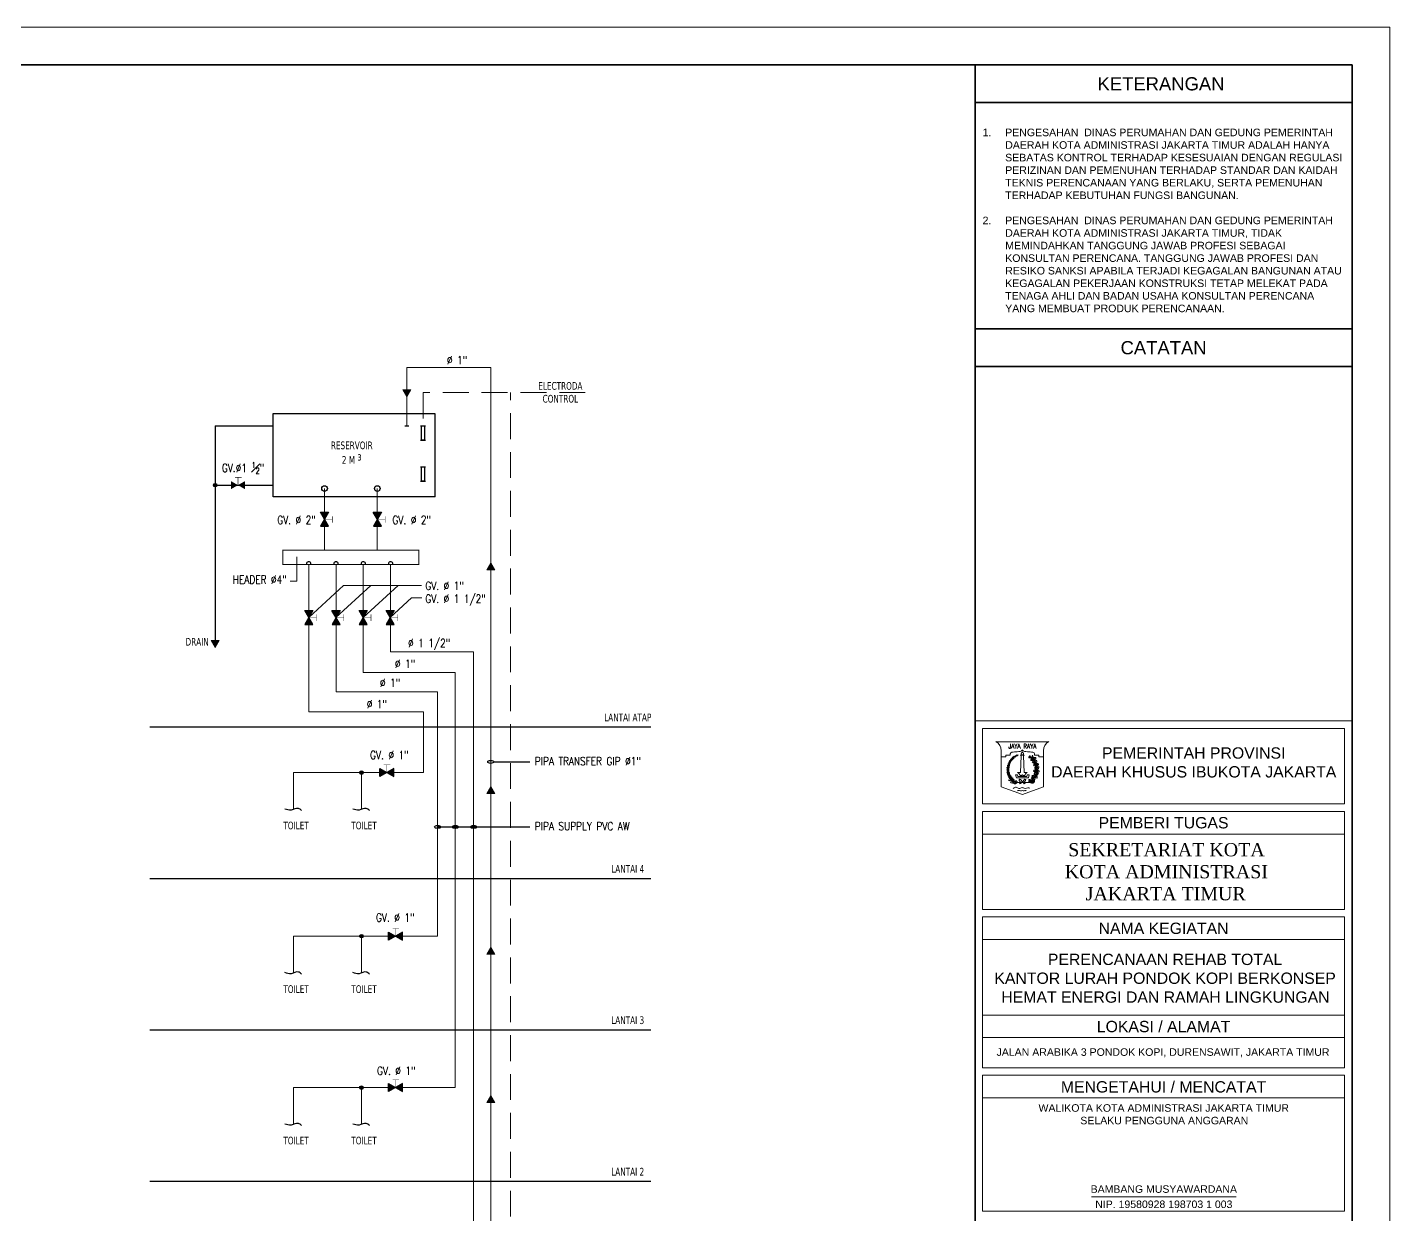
# Model space of a CAD drawing. Header units: millimetres. Extents: x -11 to 37583, y -101 to 28664.
# Drawn here: x 30355 to 37583, y 22364 to 28664 of the extents above; entities that cross this region are included whole.
import ezdxf
from ezdxf.enums import TextEntityAlignment as Align

# ---------------------------------------------------------------- set-up
doc = ezdxf.new("R2010")
doc.units = ezdxf.units.MM
doc.linetypes.add('DASHDOT', pattern=[1, 0.5, -0.25, 0, -0.25])
doc.linetypes.add('HIDDEN', pattern=[0.375, 0.25, -0.125])
for name, color, linetype, lineweight in [('AIR KOTOR', 31, 'DASHDOT', 5), ('ars', 11, 'Continuous', 5), ('din2', 251, 'Continuous', 25), ('GRS KOP', 1, 'Continuous', 35), ('HACH', 252, 'Continuous', 0), ('kop', 7, 'Continuous', 20), ('Notasi', 2, 'Continuous', 20)]:
    doc.layers.add(name, color=color, linetype=linetype, lineweight=lineweight)
doc.layers.add('airkotor', color=4, linetype='Continuous')
doc.layers.add('HCH', color=8, linetype='Continuous')
doc.styles.add('BARU', font='complex.shx')
doc.styles.add('century', font='romans.shx', dxfattribs={"width": 0.6})
doc.styles.get("Standard").update_dxf_attribs({"font": 'arial.ttf'})
doc.styles.add('tahoma', font='tahoma.ttf')

# ---------------------------------------------------------------- blocks, each defined once
blk = doc.blocks.new('kop')
at = {"layer": 'ars'}
for p, q in [((74.521, 35.599), (74.496, 35.614)), ((74.534, 35.595), (74.538, 35.581)), ((74.578, 35.526), (74.553, 35.541)), ((74.578, 35.526), (74.581, 35.555)), ((74.6, 35.468), (74.612, 35.457)), ((74.614, 35.467), (74.614, 35.452)), ((74.537, 35.048), (74.537, 35.078)), ((74.552, 35.066), (74.578, 35.081)), ((74.621, 35.202), (74.607, 35.228)), ((74.634, 35.366), (74.615, 35.388)), ((74.621, 35.202), (74.64, 35.225)), ((74.631, 35.289), (74.635, 35.273)), ((74.634, 35.366), (74.643, 35.394)), ((74.642, 35.304), (74.637, 35.29)), ((74.472, 34.989), (74.502, 34.992))]:
    blk.add_line(p, q, dxfattribs=at)
for centre, radius, start, end in [((73.916, 35.414), 0.061, 164.619, 229.0804), ((73.817, 35.384), 0.061, 344.619, 49.0804), ((74.278, 35.315), 0.405, 114.0856, 237.6325), ((73.923, 35.456), 0.0488, 158.8649, 223.3262), ((73.852, 35.424), 0.061, 292.8994, 357.3608), ((73.937, 35.365), 0.061, 112.8994, 177.3608), ((73.842, 35.44), 0.0488, 338.8649, 43.3262), ((73.873, 35.469), 0.0488, 287.1453, 351.6066), ((73.935, 35.415), 0.0488, 107.1453, 171.6066), ((73.942, 35.493), 0.0488, 150.2996, 214.761), ((73.859, 35.489), 0.0488, 330.2996, 34.761), ((73.948, 35.451), 0.0488, 98.58, 163.0414), ((73.894, 35.513), 0.0488, 278.58, 343.0414), ((73.961, 35.528), 0.0488, 145.7989, 210.2603), ((73.879, 35.531), 0.0488, 325.7989, 30.2603), ((73.916, 35.552), 0.0488, 274.0793, 338.5407), ((73.965, 35.485), 0.0488, 94.0793, 158.5407), ((73.985, 35.56), 0.0488, 139.3679, 203.8292), ((73.904, 35.572), 0.0488, 319.3679, 23.8292), ((73.984, 35.517), 0.0488, 87.6483, 152.1096), ((73.943, 35.589), 0.0488, 267.6483, 332.1096), ((74.012, 35.589), 0.0488, 133.8416, 198.303), ((73.932, 35.609), 0.0488, 313.8416, 18.303), ((74.007, 35.547), 0.0488, 82.122, 146.5834), ((73.973, 35.622), 0.0488, 262.122, 326.5834), ((74.036, 35.612), 0.0439, 126.6239, 191.0853), ((73.967, 35.639), 0.0439, 306.6239, 11.0853), ((74.026, 35.575), 0.0439, 74.9043, 139.3657), ((74.005, 35.646), 0.0439, 254.9043, 319.3657), ((74, 35.656), 0.0352, 303.961, 8.4223), ((74.054, 35.632), 0.0352, 123.961, 188.4223), ((74.045, 35.603), 0.0352, 72.2414, 136.7027), ((74.03, 35.66), 0.0352, 252.2414, 316.7027), ((74.027, 35.676), 0.0352, 297.7406, 2.2019), ((74.078, 35.647), 0.0352, 117.7406, 182.2019), ((74.066, 35.619), 0.0352, 66.021, 130.4823), ((74.057, 35.677), 0.0352, 246.021, 310.4823), ((74.097, 35.661), 0.0281, 113.4007, 177.862), ((74.058, 35.688), 0.0281, 293.4007, 357.862), ((74.086, 35.64), 0.0281, 61.6811, 126.1424), ((74.082, 35.687), 0.0281, 241.6811, 306.1424), ((74.082, 35.701), 0.0281, 293.4007, 357.862), ((74.121, 35.674), 0.0281, 113.4007, 177.862), ((74.11, 35.653), 0.0281, 61.6811, 126.1424), ((74.106, 35.7), 0.0281, 241.6811, 306.1424), ((74.117, 35.713), 0.0281, 260.9368, 325.3982), ((74.136, 35.669), 0.0281, 80.9368, 145.3982), ((74.232, 35.315), 0.405, 302.3675, 44.4851), ((74.485, 35.674), 0.0613, 235.5154, 280.6207), ((74.445, 35.613), 0.0507, 1.4248, 71.624), ((74.541, 35.601), 0.0613, 235.5154, 280.6207), ((74.589, 35.652), 0.0795, 151.1819, 225.9956), ((74.502, 35.54), 0.0507, 1.4248, 71.624), ((74.526, 35.44), 0.0795, 20.9123, 95.7261), ((74.592, 35.547), 0.0795, 200.9123, 275.7261), ((74.464, 35.633), 0.0795, 331.1819, 45.9956), ((74.611, 35.596), 0.0507, 162.5946, 232.7938), ((74.538, 35.6), 0.0613, 313.598, 358.7033), ((74.566, 35.403), 0.0507, 343.1383, 53.3375), ((74.684, 35.504), 0.0795, 133.1999, 208.0136), ((74.559, 35.525), 0.0795, 313.1999, 28.0136), ((74.682, 35.427), 0.0507, 150.0679, 220.2671), ((74.611, 35.447), 0.0613, 301.0712, 346.1766), ((73.816, 35.253), 0.061, 2.2926, 66.7539), ((73.901, 35.312), 0.061, 182.2926, 246.7539), ((73.829, 35.191), 0.061, 12.6628, 77.1241), ((73.902, 35.264), 0.061, 192.6628, 257.1241), ((73.906, 35.362), 0.061, 172.3995, 236.8608), ((73.812, 35.319), 0.061, 352.3995, 56.8608), ((73.907, 35.225), 0.061, 200.2151, 264.6765), ((73.844, 35.143), 0.061, 20.2151, 84.6765), ((73.921, 35.183), 0.061, 206.1601, 270.6214), ((73.867, 35.095), 0.061, 26.1601, 90.6214), ((73.933, 35.316), 0.061, 120.6799, 185.1412), ((73.842, 35.364), 0.061, 300.6799, 5.1412), ((73.936, 35.271), 0.061, 130.573, 195.0343), ((73.837, 35.302), 0.061, 310.573, 15.0343), ((73.943, 35.23), 0.061, 140.9432, 205.4045), ((73.841, 35.243), 0.061, 320.9432, 25.4045), ((73.941, 35.145), 0.061, 208.508, 272.9693), ((73.891, 35.055), 0.061, 28.508, 92.9693), ((73.957, 35.19), 0.061, 140.9432, 205.4045), ((73.854, 35.203), 0.061, 320.9432, 25.4045), ((73.921, 35.015), 0.061, 40.0311, 104.4924), ((73.953, 35.113), 0.061, 220.0311, 284.4924), ((73.974, 35.153), 0.061, 146.9028, 211.3642), ((73.871, 35.155), 0.061, 326.9028, 31.3642), ((73.997, 35.115), 0.061, 146.6953, 211.1566), ((73.893, 35.117), 0.061, 326.6953, 31.1566), ((74.021, 35.084), 0.061, 144.8635, 209.3249), ((73.918, 35.089), 0.061, 324.8635, 29.3249), ((74.049, 35.054), 0.061, 144.4903, 208.9516), ((73.946, 35.059), 0.061, 324.4903, 28.9516), ((74.567, 35.052), 0.0795, 137.1076, 211.9214), ((74.441, 35.064), 0.0795, 317.1076, 31.9214), ((74.582, 35.119), 0.0613, 176.9872, 222.0926), ((74.509, 35.12), 0.0507, 302.8967, 13.0959), ((74.644, 35.186), 0.0795, 153.0891, 227.9029), ((74.627, 35.286), 0.0613, 205.6201, 250.7254), ((74.52, 35.163), 0.0795, 333.0891, 47.9029), ((74.623, 35.449), 0.0613, 217.2288, 262.3342), ((74.629, 35.078), 0.0507, 106.5818, 176.781), ((74.591, 35.141), 0.0613, 257.5851, 302.6905), ((74.663, 35.361), 0.0795, 171.1641, 245.9779), ((74.552, 35.301), 0.0795, 351.1641, 65.9779), ((74.562, 35.252), 0.0507, 331.5296, 41.7288), ((74.602, 35.228), 0.0795, 271.02, 345.8338), ((74.68, 35.129), 0.0795, 91.02, 165.8338), ((74.688, 35.241), 0.0507, 128.2781, 198.4773), ((74.63, 35.285), 0.0613, 279.2815, 324.3868), ((74.721, 35.315), 0.0795, 113.3027, 188.1164), ((74.611, 35.377), 0.0795, 293.3027, 8.1164), ((73.956, 34.978), 0.061, 49.2006, 113.662), ((73.971, 35.08), 0.061, 229.2006, 293.662), ((73.99, 34.949), 0.061, 44.4223, 108.8836), ((74.014, 35.049), 0.061, 224.4223, 288.8836), ((74.08, 35.031), 0.061, 156.1803, 220.6416), ((73.978, 35.016), 0.061, 336.1803, 40.6416), ((74.547, 34.969), 0.0507, 83.4432, 153.6424), ((74.537, 35.042), 0.0613, 234.4466, 279.5519), ((74.569, 34.993), 0.0612, 69.8962, 144.7099), ((74.541, 35.085), 0.0612, 249.8962, 324.7099)]:
    blk.add_arc(centre, radius, start, end, dxfattribs=at)
at = {"layer": 'ars', "color": 11}
for centre, radius, start, end in [((74.491, 34.995), 0.0613, 158.8696, 203.9749), ((74.422, 35.02), 0.0507, 284.779, 354.9783), ((74.44, 34.986), 0.016, 270, 302.3675)]:
    blk.add_arc(centre, radius, start, end, dxfattribs=at)
at = {"layer": 'ars'}
for points, start_tangent, end_tangent in [([(74.461, 35.651), (74.466, 35.634), (74.45, 35.624), (74.429, 35.623), (74.426, 35.64), (74.439, 35.661), (74.444, 35.672), (74.461, 35.663), (74.461, 35.651)], (0.714442, -0.699695), (0.714442, -0.699695)), ([(74.518, 35.578), (74.523, 35.561), (74.507, 35.551), (74.486, 35.55), (74.483, 35.567), (74.496, 35.588), (74.501, 35.599), (74.518, 35.589), (74.518, 35.578)], (0.714442, -0.699695), (0.714442, -0.699695)), ([(74.594, 35.435), (74.593, 35.416), (74.574, 35.412), (74.555, 35.418), (74.556, 35.435), (74.576, 35.451), (74.584, 35.459), (74.597, 35.445), (74.594, 35.435)], (0.458819, -0.88853), (0.458819, -0.88853)), ([(74.571, 35.605), (74.582, 35.591), (74.6, 35.598), (74.612, 35.615), (74.601, 35.627), (74.576, 35.629), (74.564, 35.631), (74.562, 35.612), (74.571, 35.605)], (0.149901, -0.988701), (0.149901, -0.988701)), ([(74.644, 35.445), (74.652, 35.429), (74.671, 35.432), (74.687, 35.445), (74.678, 35.46), (74.654, 35.467), (74.643, 35.472), (74.637, 35.453), (74.644, 35.445)], (-0.068112, -0.997678), (-0.068112, -0.997678)), ([(74.551, 35.127), (74.539, 35.113), (74.521, 35.122), (74.51, 35.139), (74.522, 35.151), (74.547, 35.151), (74.559, 35.152), (74.56, 35.133), (74.551, 35.127)], (-0.223771, -0.974642), (-0.223771, -0.974642)), ([(74.596, 35.277), (74.591, 35.26), (74.572, 35.259), (74.554, 35.269), (74.559, 35.285), (74.581, 35.297), (74.591, 35.303), (74.601, 35.287), (74.596, 35.277)], (0.270637, -0.962681), (0.270637, -0.962681)), ([(74.614, 35.117), (74.608, 35.1), (74.624, 35.089), (74.645, 35.088), (74.649, 35.104), (74.636, 35.126), (74.631, 35.137), (74.614, 35.128), (74.614, 35.117)], (-0.735998, -0.676983), (-0.735998, -0.676983)), ([(74.66, 35.272), (74.661, 35.253), (74.68, 35.25), (74.699, 35.256), (74.697, 35.273), (74.677, 35.288), (74.669, 35.297), (74.656, 35.282), (74.66, 35.272)], (-0.433585, -0.901113), (-0.433585, -0.901113)), ([(74.463, 35.013), (74.447, 35.004), (74.433, 35.018), (74.428, 35.037), (74.443, 35.045), (74.467, 35.037), (74.479, 35.034), (74.474, 35.016), (74.463, 35.013)], (-0.515761, -0.856733), (-0.515761, -0.856733)), ([(74.549, 35.011), (74.537, 34.997), (74.548, 34.981), (74.566, 34.972), (74.576, 34.985), (74.573, 35.01), (74.573, 35.022), (74.554, 35.021), (74.549, 35.011)], (-0.942817, -0.33331), (-0.942817, -0.33331))]:
    blk.add_spline(points, degree=3, dxfattribs=dict(at, start_tangent=start_tangent, end_tangent=end_tangent))
for points in [[(74.445, 34.97), (74.47, 34.975), (74.522, 34.973), (74.56, 34.955)], [(74.445, 34.97), (74.468, 34.959), (74.518, 34.947), (74.56, 34.955)]]:
    blk.add_spline(points, degree=3, dxfattribs=at)
at = {"layer": 'GRS KOP'}
for p, q in [((73, 1), (73, 54)), ((83, 1), (83, 54)), ((73, 53), (83, 53)), ((73, 47), (83, 47)), ((73, 46), (83, 46))]:
    blk.add_line(p, q, dxfattribs=at)
blk.add_lwpolyline([(1, 54), (83, 54), (83, 1), (1, 1)], close=True, dxfattribs=at)
at = {"layer": 'kop', "color": 7}
for p, q in [((84, 55), (0, 55)), ((84, 55), (84, 0)), ((84, 55), (84, 0)), ((74.205, 35.69), (74.305, 35.69)), ((74.225, 35.67), (74.205, 35.23)), ((74.235, 35.698), (74.275, 35.698)), ((74.285, 35.67), (74.305, 35.23)), ((74.075, 35.17), (74.124, 35.17)), ((74.075, 35.17), (74.095, 35.09)), ((74.095, 35.09), (74.415, 35.09)), ((74.124, 35.23), (74.124, 35.228)), ((74.124, 35.23), (74.205, 35.23)), ((74.124, 35.228), (74.129, 35.228)), ((74.124, 35.17), (74.134, 35.13)), ((74.134, 35.13), (74.376, 35.13)), ((74.195, 35.15), (74.235, 35.15)), ((74.275, 35.15), (74.315, 35.15)), ((74.305, 35.23), (74.386, 35.23)), ((74.376, 35.13), (74.386, 35.17)), ((74.381, 35.228), (74.386, 35.228)), ((74.386, 35.23), (74.386, 35.228)), ((74.386, 35.17), (74.435, 35.17)), ((74.415, 35.09), (74.435, 35.17))]:
    blk.add_line(p, q, dxfattribs=at)
at = {"layer": 'kop'}
for p, q in [((83, 36.6), (73, 36.6)), ((73.2, 34.4), (73.2, 36.4)), ((82.8, 36.4), (73.2, 36.4)), ((82.8, 34.4), (82.8, 36.4)), ((82.8, 34.4), (73.2, 34.4)), ((73.2, 31.6), (73.2, 34.2)), ((82.8, 34.2), (73.2, 34.2)), ((82.8, 31.6), (82.8, 34.2)), ((82.8, 33.6), (73.2, 33.6)), ((82.8, 31.6), (73.2, 31.6)), ((73.2, 27.4), (73.2, 31.4)), ((82.8, 31.4), (73.2, 31.4)), ((82.8, 27.4), (82.8, 31.4)), ((82.8, 30.8), (73.2, 30.8)), ((82.8, 28.8), (73.2, 28.8)), ((82.8, 28.2), (73.2, 28.2)), ((82.8, 27.4), (73.2, 27.4)), ((73.2, 23.6), (73.2, 27.2)), ((82.8, 27.2), (73.2, 27.2)), ((82.8, 23.6), (82.8, 27.2)), ((82.8, 26.6), (73.2, 26.6)), ((76.089, 23.976), (79.928, 23.976)), ((82.8, 23.6), (73.2, 23.6))]:
    blk.add_line(p, q, dxfattribs=at)
at = {"layer": 'kop', "color": 5}
for p, q in [((74.955, 36.05), (73.555, 36.05)), ((73.695, 35.81), (73.695, 34.85)), ((74.815, 35.81), (74.815, 34.85)), ((73.695, 35.65), (73.815, 35.65)), ((73.815, 35.69), (73.815, 35.65)), ((73.815, 35.69), (73.935, 35.69)), ((73.935, 35.73), (73.935, 35.69)), ((74.575, 35.73), (74.575, 35.69)), ((74.695, 35.69), (74.575, 35.69)), ((74.695, 35.69), (74.695, 35.65)), ((74.815, 35.65), (74.695, 35.65)), ((73.695, 34.85), (74.255, 34.65)), ((74.225, 34.95), (74.171, 35.022)), ((74.255, 34.986), (74.203, 35.046)), ((74.225, 34.95), (74.21, 34.93)), ((74.255, 34.986), (74.307, 35.046)), ((74.255, 34.65), (74.815, 34.85)), ((74.285, 34.95), (74.339, 35.022)), ((74.285, 34.95), (74.3, 34.93))]:
    blk.add_line(p, q, dxfattribs=at)
at = {"layer": 'kop', "color": 7}
for points in [[(74.235, 35.698), (74.233, 35.701), (74.231, 35.704), (74.229, 35.707), (74.228, 35.71), (74.227, 35.713), (74.227, 35.715), (74.226, 35.718), (74.226, 35.72), (74.226, 35.723), (74.226, 35.725), (74.226, 35.728), (74.226, 35.731), (74.226, 35.733), (74.227, 35.736), (74.228, 35.738), (74.229, 35.741), (74.23, 35.743), (74.232, 35.746), (74.234, 35.749), (74.236, 35.753), (74.24, 35.758), (74.244, 35.763), (74.249, 35.77), (74.255, 35.778)], [(74.275, 35.698), (74.277, 35.701), (74.279, 35.704), (74.281, 35.707), (74.282, 35.71), (74.283, 35.713), (74.283, 35.715), (74.284, 35.718), (74.284, 35.72), (74.284, 35.723), (74.284, 35.725), (74.284, 35.728), (74.284, 35.731), (74.284, 35.733), (74.283, 35.736), (74.282, 35.738), (74.281, 35.741), (74.28, 35.743), (74.278, 35.746), (74.276, 35.749), (74.274, 35.753), (74.27, 35.758), (74.266, 35.763), (74.261, 35.77), (74.255, 35.778)]]:
    blk.add_lwpolyline(points, dxfattribs=at)
at = {"layer": 'kop', "color": 1}
blk.add_lwpolyline([(74.07, 34.97), (74.44, 34.97)], close=True, dxfattribs=at)
at = {"layer": 'kop', "color": 5}
for points in [[(74.21, 34.97), (74.18, 34.93)], [(74.3, 34.97), (74.33, 34.93)]]:
    blk.add_lwpolyline(points, dxfattribs=at)
for centre, radius, start, end in [((73.419, 35.81), 0.276, 0, 60.5129), ((75.091, 35.81), 0.276, 119.4871, 180), ((73.975, 35.73), 0.04, 90, 180), ((74.535, 35.73), 0.04, 0, 90), ((74.187, 35.034), 0.02, 36.8699, 216.8699), ((74.323, 35.034), 0.02, 323.1301, 143.1301)]:
    blk.add_arc(centre, radius, start, end, dxfattribs=at)
at = {"layer": 'kop', "color": 7}
for centre, radius, start, end in [((74.198, 35.663), 0.0283, 15, 75), ((74.312, 35.663), 0.0283, 105, 165), ((74.079, 35.119), 0.12, 15, 65.3894), ((74.255, 35.15), 0.02, 0, 180), ((74.431, 35.119), 0.12, 114.6106, 165)]:
    blk.add_arc(centre, radius, start, end, dxfattribs=at)
at = {"layer": 'kop', "color": 1}
blk.add_arc((74.07, 34.986), 0.016, 237.6325, 270, dxfattribs=at)
at = {"layer": 'kop', "color": 5}
for points in [[(74.255, 35.83), (74.232, 35.807), (74.2, 35.793), (74.12, 35.782), (74.046, 35.777), (73.975, 35.77)], [(74.255, 35.83), (74.278, 35.807), (74.31, 35.793), (74.39, 35.782), (74.464, 35.777), (74.535, 35.77)], [(74.023, 34.99), (74.006, 34.984), (73.974, 34.992), (73.925, 35.01), (73.891, 35.041)], [(74.038, 34.971), (74.016, 34.967), (73.997, 34.959), (73.964, 34.956), (73.932, 34.964)], [(74.082, 34.965), (74.066, 34.956), (74.034, 34.952), (74.006, 34.952), (73.992, 34.948)], [(74.015, 34.807), (74.089, 34.844), (74.162, 34.807), (74.249, 34.833), (74.326, 34.809), (74.4, 34.83), (74.45, 34.817)], [(74.125, 34.97), (74.104, 34.959), (74.093, 34.947), (74.051, 34.932), (74.033, 34.937)], [(74.113, 34.984), (74.085, 34.986), (74.071, 34.993), (74.051, 34.993)], [(74.125, 34.97), (74.112, 34.996), (74.085, 35.02), (74.081, 35.031)], [(74.12, 34.747), (74.16, 34.759), (74.204, 34.744), (74.255, 34.753), (74.3, 34.744), (74.332, 34.758), (74.357, 34.749)]]:
    blk.add_spline(points, degree=3, dxfattribs=at)
at = {"layer": 'kop'}
for s, height, p in [('KETERANGAN ', 0.35, (78, 53.5)), ('CATATAN', 0.35, (78, 46.5)), ('PEMERINTAH PROVINSI', 0.29998, (78.8, 35.75)), ('DAERAH KHUSUS IBUKOTA JAKARTA', 0.29998, (78.8, 35.25)), ('PEMBERI TUGAS', 0.3, (78, 33.9)), ('NAMA KEGIATAN', 0.3, (78, 31.1)), ('LOKASI / ALAMAT', 0.3, (78, 28.5)), ('JALAN ARABIKA 3 PONDOK KOPI, DURENSAWIT, JAKARTA TIMUR', 0.2, (77.986, 27.8)), ('MENGETAHUI / MENCATAT', 0.3, (78, 26.9)), ('BAMBANG MUSYAWARDANA', 0.19926, (78.007, 24.183)), ('NIP. 19580928 198703 1 003', 0.19926, (78.007, 23.78))]:
    blk.add_text(s, height=height, dxfattribs=at).set_placement(p, align=Align.MIDDLE)
at = {"layer": 'kop', "color": 5, "style": 'BARU', "width": 0.9}
blk.add_text('JAYA RAYA', height=0.12, dxfattribs=at).set_placement((74.255, 35.93), align=Align.MIDDLE)
at = {"layer": 'kop', "insert": (73.2, 49.875), "char_height": 0.2, "width": 9.6, "attachment_point": 4}
blk.add_mtext('\\pi-0.6,l0.6,t0.6;1.^IPENGESAHAN  DINAS PERUMAHAN DAN GEDUNG PEMERINTAH DAERAH KOTA ADMINISTRASI JAKARTA TIMUR ADALAH HANYA SEBATAS KONTROL TERHADAP KESESUAIAN DENGAN REGULASI PERIZINAN DAN PEMENUHAN TERHADAP STANDAR DAN KAIDAH TEKNIS PERENCANAAN YANG BERLAKU, SERTA PEMENUHAN TERHADAP KEBUTUHAN FUNGSI BANGUNAN.\\P\\P2.^IPENGESAHAN  DINAS PERUMAHAN DAN GEDUNG PEMERINTAH DAERAH KOTA ADMINISTRASI JAKARTA TIMUR, TIDAK MEMINDAHKAN TANGGUNG JAWAB PROFESI SEBAGAI KONSULTAN PERENCANA. TANGGUNG JAWAB PROFESI DAN RESIKO SANKSI APABILA TERJADI KEGAGALAN BANGUNAN ATAU KEGAGALAN PEKERJAAN KONSTRUKSI TETAP MELEKAT PADA TENAGA AHLI DAN BADAN USAHA KONSULTAN PERENCANA YANG MEMBUAT PRODUK PERENCANAAN.', dxfattribs=at)
at = {"layer": 'kop', "attachment_point": 1, "style": 'BARU'}
for s, insert, char_height in [('\\pi1.4375;{\\fRomantic|b0|i0|c2|p2;SEKRETARIAT KOTA\\P\\pi1.3461;KOTA ADMINISTRASI\\P\\pi1.9027;JAKARTA TIMUR}', (74.033, 33.359), 0.35), ('\\pi0.65609;{\\fArial|b0|i0|c0|p34;WALIKOTA KOTA ADMINISTRASI JAKARTA TIMUR\\P\\pi1.7645;SELAKU PENGGUNA ANGGARAN}', (74.027, 26.434), 0.2)]:
    blk.add_mtext_dynamic_manual_height_columns(s, width=7.94943, gutter_width=1.5, heights=[0], dxfattribs=dict(at, insert=insert, char_height=char_height))
at = {"layer": 'kop', "insert": (73.346, 30.426), "char_height": 0.3, "attachment_point": 1}
blk.add_mtext_dynamic_manual_height_columns('\\pi1.5856;PERENCANAAN REHAB TOTAL \\P\\pi0.16581;KANTOR LURAH PONDOK KOPI BERKONSEP \\P\\pi0.35039;HEMAT ENERGI DAN RAMAH LINGKUNGAN', width=9.34184, gutter_width=1.5, heights=[0], dxfattribs=at)
at = {"layer": 'kop', "style": 'BARU', "flags": 4}
for p, height in [((73.8, 5.4), 0.35), ((80.303, 5.382), 0.25), ((73.8, 4.9), 0.35), ((80.303, 4.882), 0.25), ((73.8, 4.4), 0.35), ((80.303, 4.382), 0.25)]:
    blk.add_attdef('-', p, '', height=height, dxfattribs=at)
at = {"layer": 'kop', "flags": 4}
for tag, p in [('AR-00', (78.057, 2.648)), ('00', (81.238, 2.647))]:
    blk.add_attdef(tag, text='', height=0.35, dxfattribs=at).set_placement(p, align=Align.MIDDLE)

msp = doc.modelspace()

# ---------------------------------------------------------------- hatches: boundary and pattern name
at = {"layer": 'airkotor'}
h = msp.add_hatch(dxfattribs=at)
h.set_pattern_fill('ANSI31', color=256, scale=0.039514, style=0)
h.set_pattern_definition([(45, (32347.0530627, 26704.016898), (-0.0034925418, 0.0034925418), [])])
h.paths.add_polyline_path([(32389.6, 26740.9), (32347.1, 26740.9), (32368.3, 26704)])
h = msp.add_hatch(dxfattribs=at)
h.set_pattern_fill('ANSI31', color=256, scale=0.049392, style=0)
h.set_pattern_definition([(45, (31435.8494315, 26213.4899895), (-0.00436567727, 0.00436567727), [])])
h.paths.add_polyline_path([(31472.7, 26234.8), (31435.8, 26256), (31435.8, 26213.5)])
h.paths.add_polyline_path([(31509.5, 26256), (31472.7, 26234.8), (31509.5, 26213.5)])
h = msp.add_hatch(dxfattribs=at)
h.set_pattern_fill('ANSI31', color=256, scale=0.039514, angle=-180, style=0)
h.set_pattern_definition([(225, (32835.190341, 25822.3204093), (0.0034925418, -0.0034925418), [])])
h.paths.add_polyline_path([(32792.7, 25785.5), (32835.2, 25785.5), (32813.9, 25822.3)])
h = msp.add_hatch(dxfattribs=at)
h.set_pattern_fill('ANSI31', color=256, scale=0.039514, style=0)
h.set_pattern_definition([(45, (31330.303346, 25373.8543196), (-0.0034925418, 0.0034925418), [])])
h.paths.add_polyline_path([(31372.8, 25410.7), (31330.3, 25410.7), (31351.6, 25373.9)])
h = msp.add_hatch(dxfattribs=at)
h.set_pattern_fill('ANSI31', color=256, scale=0.039514, angle=-180, style=0)
h.set_pattern_definition([(225, (32835.190341, 24635.3361227), (0.0034925418, -0.0034925418), [])])
h.paths.add_polyline_path([(32792.7, 24598.5), (32835.2, 24598.5), (32813.9, 24635.3)])
h = msp.add_hatch(dxfattribs=at)
h.set_pattern_fill('ANSI31', color=256, scale=0.039514, angle=-180, style=0)
h.set_pattern_definition([(225, (32835.190341, 23783.5461186), (0.0034925418, -0.0034925418), [])])
h.paths.add_polyline_path([(32792.7, 23746.7), (32835.2, 23746.7), (32813.9, 23783.5)])
h = msp.add_hatch(dxfattribs=at)
h.set_pattern_fill('ANSI31', color=256, scale=0.039514, angle=-180, style=0)
h.set_pattern_definition([(225, (32835.190341, 22995.959582), (0.0034925418, -0.0034925418), [])])
h.paths.add_polyline_path([(32792.7, 22959.1), (32835.2, 22959.1), (32813.9, 22996)])
at = {"layer": 'din2'}
for points in [[(31361, 26234.8, 1), (31342.1, 26234.8, 1)], [(32137.2, 24709.9, 1), (32118.2, 24709.9, 1)], [(32137.2, 23841.9, 1), (32118.2, 23841.9, 1)], [(32137.2, 23038.6, 1), (32118.2, 23038.6, 1)]]:
    msp.add_hatch(color=256, dxfattribs=at).paths.add_polyline_path(points)
at = {"layer": 'HCH', "linetype": 'ByBlock'}
h = msp.add_hatch(color=4, dxfattribs=at)
h.paths.add_polyline_path([(31932, 26090.9), (31910.8, 26090.9), (31932, 26053.9)])
h.paths.add_polyline_path([(31932, 26053.9), (31932.1, 26053.8), (31932.2, 26053.8), (31953.5, 26090.9), (31932, 26090.9)])
h.paths.add_polyline_path([(31932, 26016.7), (31953.4, 26016.7), (31932.1, 26053.7), (31932, 26053.4)])
h.paths.add_polyline_path([(31932, 26053.4), (31910.9, 26016.7), (31932, 26016.7)])
h = msp.add_hatch(color=4, dxfattribs=at)
h.paths.add_polyline_path([(32211.9, 26090.9), (32190.7, 26090.9), (32211.9, 26053.9)])
h.paths.add_polyline_path([(32211.9, 26053.9), (32212, 26053.8), (32212.1, 26053.8), (32233.3, 26090.9), (32211.9, 26090.9)])
h.paths.add_polyline_path([(32211.9, 26016.7), (32233.2, 26016.7), (32212, 26053.7), (32211.9, 26053.4)])
h.paths.add_polyline_path([(32211.9, 26053.4), (32190.8, 26016.7), (32211.9, 26016.7)])
h = msp.add_hatch(color=4, dxfattribs=at)
h.paths.add_polyline_path([(31847.7, 25570.2), (31826.5, 25570.2), (31847.7, 25533.2)])
h.paths.add_polyline_path([(31847.7, 25533.2), (31847.8, 25533.1), (31847.9, 25533.1), (31869.2, 25570.2), (31847.7, 25570.2)])
h.paths.add_polyline_path([(31847.7, 25496), (31869.1, 25496), (31847.9, 25533), (31847.7, 25532.8)])
h.paths.add_polyline_path([(31847.7, 25532.8), (31826.6, 25496), (31847.7, 25496)])
h = msp.add_hatch(color=4, dxfattribs=at)
h.paths.add_polyline_path([(31992.6, 25570.2), (31971.4, 25570.2), (31992.6, 25533.2)])
h.paths.add_polyline_path([(31992.6, 25533.2), (31992.7, 25533.1), (31992.7, 25533.1), (32014, 25570.2), (31992.6, 25570.2)])
h.paths.add_polyline_path([(31992.6, 25496), (32013.9, 25496), (31992.7, 25533), (31992.6, 25532.8)])
h.paths.add_polyline_path([(31992.6, 25532.8), (31971.5, 25496), (31992.6, 25496)])
h = msp.add_hatch(color=4, dxfattribs=at)
h.paths.add_polyline_path([(32137.4, 25570.2), (32116.2, 25570.2), (32137.4, 25533.2)])
h.paths.add_polyline_path([(32137.4, 25533.2), (32137.5, 25533.1), (32137.6, 25533.1), (32158.9, 25570.2), (32137.4, 25570.2)])
h.paths.add_polyline_path([(32137.4, 25496), (32158.7, 25496), (32137.5, 25533), (32137.4, 25532.8)])
h.paths.add_polyline_path([(32137.4, 25532.8), (32116.3, 25496), (32137.4, 25496)])
h = msp.add_hatch(color=4, dxfattribs=at)
h.paths.add_polyline_path([(32279.8, 25570.2), (32258.6, 25570.2), (32279.8, 25533.2)])
h.paths.add_polyline_path([(32279.8, 25533.2), (32279.9, 25533.1), (32280, 25533.1), (32301.3, 25570.2), (32279.8, 25570.2)])
h.paths.add_polyline_path([(32279.8, 25496), (32301.2, 25496), (32280, 25533), (32279.8, 25532.8)])
h.paths.add_polyline_path([(32279.8, 25532.8), (32258.7, 25496), (32279.8, 25496)])
h = msp.add_hatch(color=4, dxfattribs=at)
h.paths.add_polyline_path([(32225.2, 24709.7), (32225.2, 24688.6), (32262.2, 24709.7)])
h.paths.add_polyline_path([(32262.2, 24709.7), (32262.3, 24709.8), (32262.3, 24709.9), (32225.2, 24731.2), (32225.2, 24709.7)])
h.paths.add_polyline_path([(32299.4, 24709.7), (32299.4, 24731.1), (32262.4, 24709.9), (32262.6, 24709.7)])
h.paths.add_polyline_path([(32262.6, 24709.7), (32299.4, 24688.6), (32299.4, 24709.7)])
h = msp.add_hatch(color=4, dxfattribs=at)
h.paths.add_polyline_path([(32271.5, 23841.7), (32271.5, 23820.6), (32308.4, 23841.7)])
h.paths.add_polyline_path([(32308.4, 23841.7), (32308.6, 23841.8), (32308.6, 23841.9), (32271.5, 23863.2), (32271.5, 23841.7)])
h.paths.add_polyline_path([(32345.7, 23841.7), (32345.7, 23863.1), (32308.7, 23841.9), (32308.9, 23841.7)])
h.paths.add_polyline_path([(32308.9, 23841.7), (32345.7, 23820.6), (32345.7, 23841.7)])
h = msp.add_hatch(color=4, dxfattribs=at)
h.paths.add_polyline_path([(32271.5, 23038.4), (32271.5, 23017.3), (32308.4, 23038.4)])
h.paths.add_polyline_path([(32308.4, 23038.4), (32308.6, 23038.5), (32308.6, 23038.6), (32271.5, 23059.9), (32271.5, 23038.4)])
h.paths.add_polyline_path([(32345.7, 23038.4), (32345.7, 23059.8), (32308.7, 23038.6), (32308.9, 23038.4)])
h.paths.add_polyline_path([(32308.9, 23038.4), (32345.7, 23017.3), (32345.7, 23038.4)])

# ---------------------------------------------------------------- linework, layer by layer
at = {"layer": 'AIR KOTOR', "linetype": 'Continuous', "ltscale": 2}
for p, q in [((32813.9, 26858.6), (32368.3, 26858.6)), ((32368.3, 26858.6), (32368.3, 26549.5)), ((32813.9, 26858.6), (32813.9, 21218.6)), ((31932, 25890.1), (31932, 26216.8)), ((32211.9, 25890.1), (32211.9, 26216.8)), ((31847.9, 25031.5), (31847.9, 25813.2)), ((31992.7, 25138.3), (31992.7, 25813.2)), ((32137.5, 25240.9), (32137.5, 25813.2)), ((32282.4, 25351.2), (32282.4, 25813.2)), ((32282.4, 25351.2), (32722.4, 25351.2)), ((32722.4, 25351.2), (32722.4, 21529.3)), ((32137.5, 25240.9), (32625, 25240.9)), ((32625, 25240.9), (32625, 23038.6)), ((32531.1, 25138.3), (31992.7, 25138.3)), ((32531.1, 25138.3), (32531.1, 23841.9)), ((31847.9, 25031.5), (32456.9, 25031.5)), ((32456.9, 25031.5), (32456.9, 24709.9)), ((31767.3, 24709.9), (32456.9, 24709.9)), ((31767.3, 24709.9), (31767.3, 24514.7)), ((32127.7, 24709.9), (32127.7, 24514.7)), ((31767.3, 23841.9), (32531.1, 23841.9)), ((31767.3, 23841.9), (31767.3, 23646.7)), ((32127.7, 23841.9), (32127.7, 23646.7)), ((31767.3, 23038.6), (32625, 23038.6)), ((31767.3, 23038.6), (31767.3, 22843.4)), ((32127.7, 23038.6), (32127.7, 22843.4))]:
    msp.add_line(p, q, dxfattribs=at)
at = {"layer": 'AIR KOTOR', "linetype": 'HIDDEN', "ltscale": 550}
for p, q in [((33315.3, 26725.4), (32454.9, 26725.4)), ((32454.9, 26725.4), (32454.9, 26549.5))]:
    msp.add_line(p, q, dxfattribs=at)
msp.add_lwpolyline([(32917.7, 21529.3), (32917.7, 26725.4)], dxfattribs=at)
at = {"layer": 'airkotor'}
for p, q in [((31351.6, 26549.5), (31351.6, 25373.9)), ((31351.6, 26549.5), (31660.2, 26549.5)), ((32357.2, 26549.5), (32379.5, 26549.5)), ((32441.8, 26549.5), (32468, 26549.5)), ((32441.8, 26472.8), (32468, 26472.8)), ((32441.8, 26332.7), (32468, 26332.7)), ((32441.8, 26256), (32468, 26256)), ((31351.6, 26234.8), (31660.2, 26234.8))]:
    msp.add_line(p, q, dxfattribs=at)
msp.add_lwpolyline([(31660.2, 26614.2), (32517.6, 26614.2), (32517.6, 26172.2), (31660.2, 26172.2)], close=True, dxfattribs=at)
at = {"layer": 'airkotor', "const_width": 2.47}
for points in [[(31472.7, 26234.8), (31472.7, 26275.9), (31491.4, 26275.9), (31456.6, 26275.9)], [(31932, 26053.8), (31973.2, 26053.8), (31973.2, 26035.1), (31973.2, 26069.8)], [(32211.9, 26053.8), (32253, 26053.8), (32253, 26035.1), (32253, 26069.8)], [(31847.7, 25533.1), (31888.9, 25533.1), (31888.9, 25514.4), (31888.9, 25549.1)], [(31992.6, 25533.1), (32033.7, 25533.1), (32033.7, 25514.4), (32033.7, 25549.1)], [(32137.4, 25533.1), (32178.5, 25533.1), (32178.5, 25514.4), (32178.5, 25549.1)], [(32279.8, 25533.1), (32321, 25533.1), (32321, 25514.4), (32321, 25549.1)], [(32262.3, 24709.7), (32262.3, 24750.9), (32281, 24750.9), (32246.3, 24750.9)], [(32308.6, 23841.7), (32308.6, 23882.9), (32327.3, 23882.9), (32292.6, 23882.9)], [(32308.6, 23038.4), (32308.6, 23079.6), (32327.3, 23079.6), (32292.6, 23079.6)]]:
    msp.add_lwpolyline(points, dxfattribs=at)
at = {"layer": 'airkotor'}
for centre in [(31932, 26216.8), (32211.9, 26216.8)]:
    msp.add_circle(centre, 15, dxfattribs=at)
for centre in [(31847.9, 25816.7), (31992.7, 25816.7), (32137.5, 25816.7), (32282.4, 25816.7)]:
    msp.add_arc(centre, 12, 343.04189, 196.95811, dxfattribs=at)
for points in [[(31810.3, 24509.3), (31793, 24520), (31754.7, 24511.1), (31721.4, 24516.5)], [(32170.7, 24509.3), (32153.4, 24520), (32115.2, 24511.1), (32081.9, 24516.5)], [(31810.3, 23641.3), (31793, 23652), (31754.7, 23643.1), (31721.4, 23648.5)], [(32170.7, 23641.3), (32153.4, 23652), (32115.2, 23643.1), (32081.9, 23648.5)], [(31810.3, 22838), (31793, 22848.7), (31754.7, 22839.8), (31721.4, 22845.1)], [(32170.7, 22838), (32153.4, 22848.7), (32115.2, 22839.8), (32081.9, 22845.1)]]:
    msp.add_spline(points, degree=3, dxfattribs=at)
at = {"layer": 'din2', "color": 6}
for p, q in [((31005.7, 24951.9), (33662.7, 24951.9)), ((31005.7, 24148.6), (33662.7, 24148.6)), ((31005.7, 23345.3), (33662.7, 23345.3)), ((31005.7, 22542), (33662.7, 22542))]:
    msp.add_line(p, q, dxfattribs=at)
at = {"layer": 'din2'}
for p, q in [((32830.2, 24766.7), (33021, 24766.7)), ((32531.1, 24421.4), (33021, 24421.4))]:
    msp.add_line(p, q, dxfattribs=at)
at = {"layer": 'din2', "color": 0, "const_width": 3.53}
for points in [[(31660.2, 26614.2), (32517.6, 26614.2), (32517.6, 26172.2), (31660.2, 26172.2), (31660.2, 26614.2)], [(31710.3, 25890.1), (32432.6, 25890.1), (32432.6, 25813.2), (31710.3, 25813.2), (31710.3, 25890.1)]]:
    msp.add_lwpolyline(points, dxfattribs=at)
at = {"layer": 'din2', "const_width": 3.53}
for points in [[(32357.2, 26549.5), (32379.5, 26549.5)], [(32441.8, 26549.5), (32468, 26549.5)], [(32447, 26549.5), (32462.8, 26549.5), (32462.8, 26472.8), (32447, 26472.7), (32447, 26549.5)], [(32441.8, 26472.8), (32468, 26472.8)], [(32441.8, 26332.7), (32468, 26332.7)], [(32447, 26332.7), (32462.8, 26332.7), (32462.8, 26256), (32447, 26256), (32447, 26332.7)], [(32441.8, 26256), (32468, 26256)]]:
    msp.add_lwpolyline(points, dxfattribs=at)
at = {"layer": 'din2'}
for points in [[(32447, 26549.5), (32462.8, 26549.5), (32462.8, 26472.7), (32447, 26472.7)], [(32447, 26332.7), (32462.8, 26332.7), (32462.8, 26255.9), (32447, 26255.9)]]:
    msp.add_lwpolyline(points, close=True, dxfattribs=at)
at = {"layer": 'din2', "color": 6, "const_width": 3.53}
for points in [[(31005.7, 24951.9), (33662.7, 24951.9)], [(31005.7, 24148.6), (33662.7, 24148.6)], [(31005.7, 23345.3), (33662.7, 23345.3)], [(31005.7, 22542), (33662.7, 22542)]]:
    msp.add_lwpolyline(points, dxfattribs=at)
at = {"layer": 'din2'}
for centre in [(31351.6, 26234.8), (32127.7, 24709.9), (32127.7, 23841.9), (32127.7, 23038.6)]:
    msp.add_circle(centre, 9.48, dxfattribs=at)
at = {"layer": 'din2', "color": 0}
for centre in [(32813.9, 24766.7), (32531.6, 24421.4), (32626.3, 24421.4), (32722.4, 24421.4)]:
    msp.add_ellipse(centre, major_axis=(-16.3, 0), ratio=0.475445, dxfattribs=at)
at = {"layer": 'GRS KOP'}
for p, q in [((35383.1, 28263.9), (37383.1, 28263.9)), ((35383.1, 27063.9), (37383.1, 27063.9)), ((35383.1, 26863.9), (37383.1, 26863.9))]:
    msp.add_line(p, q, dxfattribs=at)
at = {"layer": 'HACH'}
for p, q in [((31710.3, 25890.1), (32432.6, 25890.1)), ((31710.3, 25890.1), (31710.3, 25813.2)), ((32432.6, 25890.1), (32432.6, 25813.2)), ((31710.3, 25813.2), (32432.6, 25813.2)), ((31784.4, 25725.4), (31784.4, 25855)), ((31749.2, 25725.4), (31784.4, 25725.4)), ((31847.9, 25533), (32032.8, 25702.3)), ((31992.5, 25533), (32177.4, 25702.3)), ((32032.8, 25702.3), (32446.4, 25702.3)), ((32137.4, 25532.9), (32322.5, 25702.3)), ((32279.9, 25533), (32393.4, 25636.9)), ((32393.4, 25636.9), (32448.2, 25636.9))]:
    msp.add_line(p, q, dxfattribs=at)
at = {"layer": 'HACH', "linetype": 'Continuous'}
for points in [[(32389.6, 26740.9), (32347.1, 26740.9), (32368.3, 26704)], [(32792.7, 25785.5), (32835.2, 25785.5), (32813.9, 25822.3)], [(31372.8, 25410.7), (31330.3, 25410.7), (31351.6, 25373.9)], [(32792.7, 24598.5), (32835.2, 24598.5), (32813.9, 24635.3)], [(32792.7, 23746.7), (32835.2, 23746.7), (32813.9, 23783.5)], [(32792.7, 22959.1), (32835.2, 22959.1), (32813.9, 22996)]]:
    msp.add_lwpolyline(points, close=True, dxfattribs=at)
at = {"layer": 'HCH', "color": 4, "linetype": 'ByBlock'}
for p, q in [((31910.8, 26090.9), (31953.5, 26090.9)), ((31953.4, 26016.7), (31910.8, 26090.9)), ((31953.5, 26090.9), (31910.9, 26016.7)), ((32190.7, 26090.9), (32233.3, 26090.9)), ((32233.2, 26016.7), (32190.7, 26090.9)), ((32233.3, 26090.9), (32190.8, 26016.7)), ((31910.9, 26016.7), (31953.4, 26016.7)), ((32190.8, 26016.7), (32233.2, 26016.7)), ((31826.5, 25570.2), (31869.2, 25570.2)), ((31869.1, 25496), (31826.5, 25570.2)), ((31869.2, 25570.2), (31826.6, 25496)), ((31971.4, 25570.2), (32014, 25570.2)), ((32013.9, 25496), (31971.4, 25570.2)), ((32014, 25570.2), (31971.5, 25496)), ((32116.2, 25570.2), (32158.9, 25570.2)), ((32158.7, 25496), (32116.2, 25570.2)), ((32158.9, 25570.2), (32116.3, 25496)), ((32258.6, 25570.2), (32301.3, 25570.2)), ((32301.2, 25496), (32258.6, 25570.2)), ((32301.3, 25570.2), (32258.7, 25496)), ((31826.6, 25496), (31869.1, 25496)), ((31971.5, 25496), (32013.9, 25496)), ((32116.3, 25496), (32158.7, 25496)), ((32258.7, 25496), (32301.2, 25496)), ((32225.2, 24688.6), (32225.2, 24731.2)), ((32225.2, 24731.2), (32299.4, 24688.6)), ((32299.4, 24731.1), (32225.2, 24688.6)), ((32299.4, 24688.6), (32299.4, 24731.1)), ((32271.5, 23820.6), (32271.5, 23863.2)), ((32271.5, 23863.2), (32345.7, 23820.6)), ((32345.7, 23863.1), (32271.5, 23820.6)), ((32345.7, 23820.6), (32345.7, 23863.1)), ((32271.5, 23017.3), (32271.5, 23059.9)), ((32271.5, 23059.9), (32345.7, 23017.3)), ((32345.7, 23059.8), (32271.5, 23017.3)), ((32345.7, 23017.3), (32345.7, 23059.8))]:
    msp.add_line(p, q, dxfattribs=at)
at = {"layer": 'kop', "color": 7}
msp.add_line((37583.1, 28663.9), (20783.1, 28663.9), dxfattribs=at)

# ---------------------------------------------------------------- block references
at = {"layer": 'kop', "xscale": 200, "yscale": 200, "zscale": 200}
msp.add_blockref('kop', (20783.1, 17663.9), dxfattribs=at)

# ---------------------------------------------------------------- texts
at = {"color": 0, "char_height": 43.494, "width": 990.779, "attachment_point": 1, "style": 'century'}
for s, insert in [('\\A1;{\\W0.8;%%C 1"}', (32581.2, 26919.8)), ('\\A1;{\\W0.8;GV.%%C1 \\H0.7x;\\S1#2;\\H1.429x;"}', (31387.4, 26356.5)), ('\\A1;{\\W0.8;GV. %%C 2"}', (31681.1, 26071.8)), ('\\A1;{\\W0.8;GV. %%C 2"}', (32292.2, 26071.8)), ('\\A1;{\\W0.8;HEADER %%C4"}', (31444.9, 25755.6)), ('\\A1;{\\W0.8;GV. %%C 1"}', (32466.6, 25722.4)), ('\\A1;{\\W0.8;GV. %%C 1 1/2"}', (32466.6, 25653.9)), ('\\A1;{\\W0.8;%%C 1 1/2"}', (32374.8, 25418.6)), ('\\A1;{\\W0.8;%%C 1"}', (32305.3, 25308.9)), ('\\A1;{\\W0.8;%%C 1"}', (32225.9, 25207.6)), ('\\A1;{\\W0.8;%%C 1"}', (32155.9, 25094.8)), ('\\A1;{\\W0.8;GV. %%C 1"}', (32173.6, 24824.8)), ('\\A1;{\\W0.8;PIPA TRANSFER GIP %%C1"}', (33047.6, 24792.3)), ('\\A1;{\\W0.8;PIPA SUPPLY PVC AW}', (33047.6, 24447.1)), ('\\A1;{\\W0.8;GV. %%C 1"}', (32204.8, 23962.4)), ('\\A1;{\\W0.8;GV. %%C 1"}', (32210.3, 23149.6))]:
    msp.add_mtext(s, dxfattribs=dict(at, insert=insert))
at = {"layer": 'kop'}
for s, p in [('KETERANGAN ', (36383.1, 28363.9)), ('CATATAN', (36383.1, 26963.9))]:
    msp.add_text(s, height=70, dxfattribs=at).set_placement(p, align=Align.MIDDLE)
at = {"layer": 'kop', "insert": (35423.1, 27638.8), "char_height": 40, "width": 1920, "attachment_point": 4}
msp.add_mtext('\\pi-120,l120,t120;1.^IPENGESAHAN  DINAS PERUMAHAN DAN GEDUNG PEMERINTAH DAERAH KOTA ADMINISTRASI JAKARTA TIMUR ADALAH HANYA SEBATAS KONTROL TERHADAP KESESUAIAN DENGAN REGULASI PERIZINAN DAN PEMENUHAN TERHADAP STANDAR DAN KAIDAH TEKNIS PERENCANAAN YANG BERLAKU, SERTA PEMENUHAN TERHADAP KEBUTUHAN FUNGSI BANGUNAN.\\P\\P2.^IPENGESAHAN  DINAS PERUMAHAN DAN GEDUNG PEMERINTAH DAERAH KOTA ADMINISTRASI JAKARTA TIMUR, TIDAK MEMINDAHKAN TANGGUNG JAWAB PROFESI SEBAGAI KONSULTAN PERENCANA. TANGGUNG JAWAB PROFESI DAN RESIKO SANKSI APABILA TERJADI KEGAGALAN BANGUNAN ATAU KEGAGALAN PEKERJAAN KONSTRUKSI TETAP MELEKAT PADA TENAGA AHLI DAN BADAN USAHA KONSULTAN PERENCANA YANG MEMBUAT PRODUK PERENCANAAN.', dxfattribs=at)
at = {"layer": 'Notasi', "char_height": 40.897, "attachment_point": 5, "style": 'tahoma'}
for s, insert in [('\\A1;{\\W0.8;ELECTRODA\\PCONTROL}', (33183, 26726.8)), ('\\A1;{\\W0.8;RESERVOIR\\P2 M \\H1.449x;³}', (32076.3, 26402.6)), ('\\A1;{\\W0.8;DRAIN}', (31256, 25403.7)), ('\\A1;{\\W0.8;LANTAI ATAP}', (33540.3, 25002.7)), ('\\A1;{\\W0.8;TOILET}', (31780.9, 24428.9)), ('\\A1;{\\W0.8;TOILET}', (32141.4, 24428.9)), ('\\A1;{\\W0.8;LANTAI 4}', (33540.3, 24199.4)), ('\\A1;{\\W0.8;TOILET}', (31780.9, 23560.9)), ('\\A1;{\\W0.8;TOILET}', (32141.4, 23560.9)), ('\\A1;{\\W0.8;LANTAI 3}', (33540.3, 23396.1)), ('\\A1;{\\W0.8;TOILET}', (31780.9, 22757.6)), ('\\A1;{\\W0.8;TOILET}', (32141.4, 22757.6)), ('\\A1;{\\W0.8;LANTAI 2}', (33540.3, 22592.8))]:
    msp.add_mtext(s, dxfattribs=dict(at, insert=insert))

doc.saveas('drawing.dxf')
